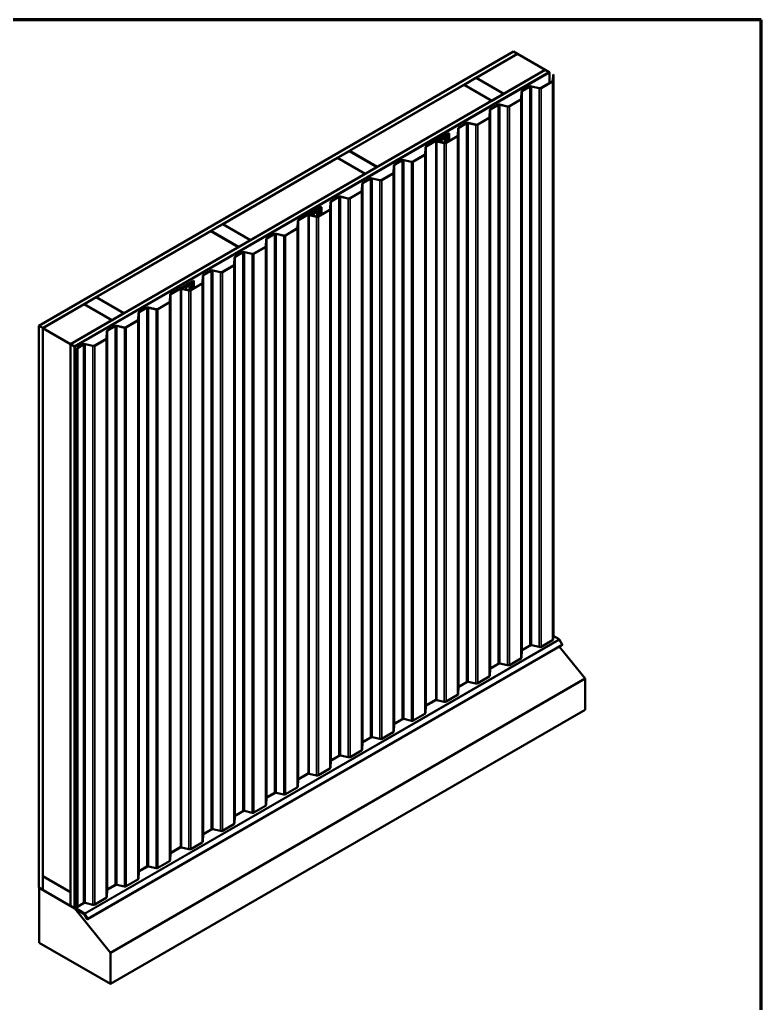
# Model space of a CAD drawing. Header units: inches. Extents: x 0.6 to 46.2, y -1.7 to 21.4.
# Drawn here: x 24.56 to 33.4, y 9.68 to 21.4 of the extents above; entities that cross this region are included whole.
import ezdxf

# ---------------------------------------------------------------- set-up
doc = ezdxf.new("R2010")
doc.units = ezdxf.units.IN
doc.header["$LTSCALE"] = 2
doc.header["$MEASUREMENT"] = 0
for name, color, linetype, lineweight in [('Border (ANSI)', 7, 'Continuous', 70), ('Visible (ANSI)', 7, 'Continuous', 50), ('Visible Narrow (ANSI)', 7, 'Continuous', 35)]:
    doc.layers.add(name, color=color, linetype=linetype, lineweight=lineweight)

# ---------------------------------------------------------------- blocks, each defined once
blk = doc.blocks.new('Borders ATAS A Border')
at = {"layer": 'Border (ANSI)'}
for p, q in [((16.7, 10.7), (0.3, 10.7)), ((16.7, 0.3), (16.7, 10.7))]:
    blk.add_line(p, q, dxfattribs=at)

msp = doc.modelspace()

# ---------------------------------------------------------------- linework, layer by layer
at = {"layer": 'Visible (ANSI)'}
for p, q in [((24.78982, 17.7532), (30.44668, 21.01919)), ((30.49382, 20.99197), (24.83697, 17.72598)), ((30.00073, 20.7062), (30.49476, 20.99143)), ((30.44668, 21.01919), (30.49382, 20.99197)), ((30.49382, 20.99088), (30.49382, 20.99197)), ((30.82475, 20.80091), (30.49476, 20.99143)), ((25.16883, 17.53438), (30.82569, 20.80037)), ((30.87283, 20.77315), (25.21597, 17.50716)), ((30.87377, 20.77261), (25.21692, 17.50662)), ((25.22069, 17.50444), (30.87754, 20.77043)), ((30.82475, 20.80091), (30.33071, 20.51568)), ((30.82475, 20.79982), (30.82475, 20.80091)), ((30.82569, 20.80037), (30.87283, 20.77315)), ((30.87283, 20.77206), (30.87283, 20.77315)), ((30.87754, 20.77043), (30.87377, 20.77261)), ((30.87754, 20.77043), (30.87754, 20.64795)), ((29.85837, 20.624), (29.99979, 20.70565)), ((29.99979, 20.70565), (30.32977, 20.51514)), ((30.00073, 20.70511), (30.00073, 20.7062)), ((30.33071, 20.51568), (30.00073, 20.7062)), ((30.77184, 20.58692), (30.9098, 20.66657)), ((30.91262, 20.66494), (30.77466, 20.58529)), ((30.91467, 20.67304), (30.91911, 20.74643)), ((30.92297, 20.7442), (30.91866, 20.67296)), ((30.91911, 20.74643), (30.92297, 20.7442)), ((30.92297, 14.08635), (30.92297, 20.7442)), ((28.49224, 19.83527), (29.85742, 20.62346)), ((29.85742, 20.62346), (30.18741, 20.43294)), ((30.18835, 20.43349), (29.85837, 20.624)), ((29.85837, 20.62291), (29.85837, 20.624)), ((30.32977, 20.51514), (30.18835, 20.43349)), ((30.32977, 20.51405), (30.32977, 20.51514)), ((30.33071, 20.51459), (30.33071, 20.51568)), ((30.53754, 20.45531), (30.5428, 20.54215)), ((30.54679, 20.54207), (30.54154, 20.45523)), ((30.54884, 20.55017), (30.63955, 20.60254)), ((30.64238, 20.60091), (30.55166, 20.54853)), ((30.75264, 20.58259), (30.66014, 20.60309)), ((30.66157, 20.60524), (30.75408, 20.58474)), ((30.18741, 20.43294), (28.82222, 19.64475)), ((30.18741, 20.43185), (30.18741, 20.43294)), ((30.18835, 20.4324), (30.18835, 20.43349)), ((30.39471, 20.36919), (30.53267, 20.44884)), ((30.5355, 20.44721), (30.39754, 20.36756)), ((30.16042, 20.23758), (30.16567, 20.32441)), ((30.16967, 20.32433), (30.16442, 20.2375)), ((30.17171, 20.33243), (30.26243, 20.38481)), ((30.26526, 20.38318), (30.17454, 20.3308)), ((30.37552, 20.36486), (30.28302, 20.38536)), ((30.28445, 20.38751), (30.37695, 20.36701)), ((29.79459, 20.1147), (29.88531, 20.16708)), ((29.88814, 20.16544), (29.79742, 20.11307)), ((29.9984, 20.14712), (29.90589, 20.16762)), ((29.90733, 20.16978), (29.99983, 20.14928)), ((30.01759, 20.15146), (30.15555, 20.23111)), ((30.15838, 20.22948), (30.02042, 20.14983)), ((29.7833, 20.01985), (29.78855, 20.10668)), ((29.79255, 20.1066), (29.78729, 20.01976)), ((29.40453, 19.8895), (29.67005, 20.0428)), ((29.67288, 20.04117), (29.40736, 19.88787)), ((29.52631, 13.2964), (29.52631, 19.95425)), ((29.52912, 19.95817), (29.60454, 20.00171)), ((29.60737, 20.00008), (29.53195, 19.95653)), ((29.62127, 19.92939), (29.53247, 19.94907)), ((29.5339, 19.95123), (29.62271, 19.93155)), ((29.58341, 19.9513), (29.58341, 19.96484)), ((29.58741, 19.9513), (29.58341, 19.9513)), ((29.58341, 19.9513), (29.58341, 19.94026)), ((29.58575, 19.96811), (29.62245, 19.9893)), ((29.58741, 19.96484), (29.58741, 19.9513)), ((29.58741, 19.9513), (29.58741, 19.93937)), ((29.62528, 19.98767), (29.58858, 19.96648)), ((29.61693, 19.9894), (29.61693, 19.99779)), ((29.62093, 19.9894), (29.61693, 19.9894)), ((29.61693, 19.9894), (29.61693, 19.98611)), ((29.61868, 20.00136), (29.61868, 20.0041)), ((29.62383, 19.99227), (29.61901, 20.00266)), ((29.62093, 19.99779), (29.62093, 19.9894)), ((29.62093, 19.98842), (29.62093, 19.9894)), ((29.62149, 20.00802), (29.64188, 20.01978)), ((29.62287, 20.00326), (29.6277, 19.99287)), ((29.64471, 20.01815), (29.62432, 20.00638)), ((29.62801, 19.99148), (29.62801, 19.93092)), ((29.64046, 19.93373), (29.77842, 20.01338)), ((29.64231, 20.02008), (29.64866, 20.02525)), ((29.78125, 20.01174), (29.64329, 19.93209)), ((29.65192, 20.02392), (29.64558, 20.01875)), ((29.65056, 20.02635), (29.65952, 20.03002)), ((29.66183, 20.02813), (29.65288, 20.02447)), ((29.66004, 20.03027), (29.67589, 20.03942)), ((29.67872, 20.03779), (29.66286, 20.02863)), ((29.68052, 20.04029), (29.68052, 19.95685)), ((28.34987, 19.75307), (28.49129, 19.83472)), ((28.49129, 19.83472), (28.82128, 19.64421)), ((28.82222, 19.64475), (28.49224, 19.83527)), ((28.49224, 19.83418), (28.49224, 19.83527)), ((29.39324, 19.79464), (29.39849, 19.88148)), ((29.40249, 19.8814), (29.39723, 19.79456)), ((26.98374, 18.96434), (28.34893, 19.75253)), ((28.34893, 19.75253), (28.67891, 19.56201)), ((28.67985, 19.56256), (28.34987, 19.75307)), ((28.34987, 19.75198), (28.34987, 19.75307)), ((29.02741, 19.67177), (29.11812, 19.72414)), ((29.12095, 19.72251), (29.03023, 19.67014)), ((29.23121, 19.70419), (29.13871, 19.72469)), ((29.14014, 19.72685), (29.23265, 19.70635)), ((29.25041, 19.70853), (29.38837, 19.78818)), ((29.39119, 19.78654), (29.25323, 19.70689)), ((28.82128, 19.64421), (28.67985, 19.56256)), ((28.82128, 19.64312), (28.82128, 19.64421)), ((28.82222, 19.64366), (28.82222, 19.64475)), ((29.01611, 19.57691), (29.02137, 19.66375)), ((29.02536, 19.66367), (29.02011, 19.57683)), ((28.67891, 19.56201), (27.31372, 18.77382)), ((28.65028, 19.45404), (28.741, 19.50641)), ((28.74383, 19.50478), (28.65311, 19.4524)), ((28.67891, 19.56092), (28.67891, 19.56201)), ((28.67985, 19.56147), (28.67985, 19.56256)), ((28.85409, 19.48646), (28.76159, 19.50696)), ((28.76302, 19.50911), (28.85552, 19.48861)), ((28.87328, 19.49079), (29.01124, 19.57044)), ((29.01407, 19.56881), (28.87611, 19.48916)), ((28.49616, 19.27306), (28.63412, 19.35271)), ((28.63695, 19.35108), (28.49899, 19.27143)), ((28.63899, 19.35918), (28.64424, 19.44602)), ((28.64824, 19.44593), (28.64299, 19.3591)), ((28.26187, 19.14145), (28.26712, 19.22828)), ((28.27112, 19.2282), (28.26586, 19.14137)), ((28.27316, 19.2363), (28.36388, 19.28868)), ((28.36671, 19.28705), (28.27599, 19.23467)), ((28.47697, 19.26873), (28.38446, 19.28923)), ((28.3859, 19.29138), (28.4784, 19.27088)), ((27.8831, 19.0111), (28.14862, 19.1644)), ((28.15145, 19.16277), (27.88593, 19.00947)), ((28.00769, 19.07977), (28.08311, 19.12331)), ((28.08594, 19.12168), (28.01052, 19.07814)), ((28.06432, 19.08971), (28.10102, 19.1109)), ((28.10385, 19.10927), (28.06715, 19.08808)), ((28.0955, 19.111), (28.0955, 19.1194)), ((28.0995, 19.111), (28.0955, 19.111)), ((28.0955, 19.111), (28.0955, 19.10771)), ((28.09725, 19.12296), (28.09725, 19.1257)), ((28.1024, 19.11388), (28.09758, 19.12426)), ((28.0995, 19.1194), (28.0995, 19.111)), ((28.0995, 19.11002), (28.0995, 19.111)), ((28.10007, 19.12962), (28.12045, 19.14139)), ((28.10144, 19.12486), (28.10627, 19.11447)), ((28.12328, 19.13975), (28.10289, 19.12799)), ((28.10658, 19.11308), (28.10658, 19.05252)), ((28.11903, 19.05533), (28.25699, 19.13498)), ((28.12088, 19.14169), (28.12723, 19.14686)), ((28.25982, 19.13335), (28.12186, 19.0537)), ((28.13049, 19.14552), (28.12415, 19.14035)), ((28.12913, 19.14796), (28.13809, 19.15162)), ((28.1404, 19.14973), (28.13145, 19.14607)), ((28.13861, 19.15187), (28.15447, 19.16103)), ((28.15729, 19.15939), (28.14143, 19.15024)), ((28.15909, 19.1619), (28.15909, 19.07845)), ((27.87181, 18.91625), (27.87706, 19.00308)), ((27.88106, 19.003), (27.8758, 18.91617)), ((28.00488, 12.418), (28.00488, 19.07585)), ((28.09984, 19.05099), (28.01104, 19.07067)), ((28.01247, 19.07283), (28.10128, 19.05315)), ((28.06198, 19.0729), (28.06198, 19.08644)), ((28.06598, 19.0729), (28.06198, 19.0729)), ((28.06198, 19.0729), (28.06198, 19.06186)), ((28.06598, 19.08644), (28.06598, 19.0729)), ((28.06598, 19.0729), (28.06598, 19.06097)), ((25.47525, 18.09341), (26.84043, 18.8816)), ((26.84043, 18.8816), (27.17042, 18.69108)), ((26.84138, 18.88214), (26.9828, 18.96379)), ((27.17136, 18.69163), (26.84138, 18.88214)), ((26.84138, 18.88105), (26.84138, 18.88214)), ((26.9828, 18.96379), (27.31278, 18.77328)), ((27.31372, 18.77382), (26.98374, 18.96434)), ((26.98374, 18.96325), (26.98374, 18.96434)), ((27.72898, 18.83013), (27.86694, 18.90978)), ((27.86976, 18.90815), (27.7318, 18.82849)), ((27.31278, 18.77328), (27.17136, 18.69163)), ((27.31278, 18.77219), (27.31278, 18.77328)), ((27.31372, 18.77273), (27.31372, 18.77382)), ((27.49468, 18.69851), (27.49994, 18.78535)), ((27.50393, 18.78527), (27.49868, 18.69843)), ((27.50598, 18.79337), (27.59669, 18.84575)), ((27.59952, 18.84411), (27.5088, 18.79174)), ((27.70978, 18.82579), (27.61728, 18.84629)), ((27.61871, 18.84845), (27.71122, 18.82795)), ((27.17042, 18.69108), (25.80523, 17.90289)), ((27.17042, 18.68999), (27.17042, 18.69108)), ((27.17136, 18.69054), (27.17136, 18.69163)), ((27.35185, 18.6124), (27.48981, 18.69205)), ((27.49264, 18.69041), (27.35468, 18.61076)), ((27.11756, 18.48078), (27.12281, 18.56762)), ((27.12681, 18.56754), (27.12156, 18.4807)), ((27.12885, 18.57564), (27.21957, 18.62801)), ((27.2224, 18.62638), (27.13168, 18.57401)), ((27.33266, 18.60806), (27.24016, 18.62856)), ((27.24159, 18.63072), (27.33409, 18.61022)), ((26.75173, 18.35791), (26.84245, 18.41028)), ((26.84528, 18.40865), (26.75456, 18.35627)), ((26.95554, 18.39033), (26.86303, 18.41083)), ((26.86447, 18.41298), (26.95697, 18.39248)), ((26.97473, 18.39466), (27.11269, 18.47431)), ((27.11552, 18.47268), (26.97756, 18.39303)), ((26.36167, 18.13271), (26.62719, 18.286)), ((26.74044, 18.26305), (26.74569, 18.34989)), ((26.74969, 18.3498), (26.74443, 18.26297)), ((26.63002, 18.28437), (26.3645, 18.13107)), ((26.48345, 11.53961), (26.48345, 18.19745)), ((26.48626, 18.20137), (26.56168, 18.24492)), ((26.56451, 18.24328), (26.48909, 18.19974)), ((26.57841, 18.1726), (26.48961, 18.19228)), ((26.49104, 18.19443), (26.57985, 18.17475)), ((26.54055, 18.1945), (26.54055, 18.20805)), ((26.54455, 18.1945), (26.54055, 18.1945)), ((26.54055, 18.1945), (26.54055, 18.18346)), ((26.54289, 18.21131), (26.57959, 18.2325)), ((26.54455, 18.20805), (26.54455, 18.1945)), ((26.54455, 18.1945), (26.54455, 18.18257)), ((26.58242, 18.23087), (26.54572, 18.20968)), ((26.57407, 18.23261), (26.57407, 18.241)), ((26.57807, 18.23261), (26.57407, 18.23261)), ((26.57407, 18.23261), (26.57407, 18.22932)), ((26.57582, 18.24456), (26.57582, 18.2473)), ((26.58097, 18.23548), (26.57615, 18.24587)), ((26.57807, 18.241), (26.57807, 18.23261)), ((26.57807, 18.23163), (26.57807, 18.23261)), ((26.57864, 18.25122), (26.59902, 18.26299)), ((26.58001, 18.24646), (26.58484, 18.23608)), ((26.60185, 18.26136), (26.58146, 18.24959)), ((26.58515, 18.23468), (26.58515, 18.17412)), ((26.59761, 18.17693), (26.73557, 18.25658)), ((26.59946, 18.26329), (26.6058, 18.26846)), ((26.73839, 18.25495), (26.60043, 18.1753)), ((26.60906, 18.26712), (26.60272, 18.26195)), ((26.6077, 18.26956), (26.61666, 18.27322)), ((26.61897, 18.27134), (26.61002, 18.26767)), ((26.61718, 18.27347), (26.63304, 18.28263)), ((26.63586, 18.281), (26.62001, 18.27184)), ((26.63766, 18.2835), (26.63766, 18.20006)), ((25.33288, 18.01121), (25.4743, 18.09286)), ((25.4743, 18.09286), (25.80429, 17.90235)), ((25.80523, 17.90289), (25.47525, 18.09341)), ((25.47525, 18.09232), (25.47525, 18.09341)), ((26.35038, 18.03785), (26.35563, 18.12468)), ((26.35963, 18.1246), (26.35438, 18.03777)), ((24.83791, 17.72544), (25.33194, 18.01067)), ((25.33194, 18.01067), (25.66192, 17.82015)), ((25.66287, 17.8207), (25.33288, 18.01121)), ((25.33288, 18.01013), (25.33288, 18.01121)), ((25.98455, 17.91497), (26.07527, 17.96735)), ((26.07809, 17.96572), (25.98738, 17.91334)), ((26.18835, 17.94739), (26.09585, 17.9679)), ((26.09729, 17.97005), (26.18979, 17.94955)), ((26.20755, 17.95173), (26.34551, 18.03138)), ((26.34833, 18.02975), (26.21037, 17.9501)), ((25.66192, 17.82015), (25.16789, 17.53492)), ((25.66192, 17.81906), (25.66192, 17.82015)), ((25.80429, 17.90235), (25.66287, 17.8207)), ((25.66287, 17.81961), (25.66287, 17.8207)), ((25.80429, 17.90126), (25.80429, 17.90235)), ((25.80523, 17.9018), (25.80523, 17.90289)), ((25.97325, 17.82012), (25.97851, 17.90695)), ((25.9825, 17.90687), (25.97725, 17.82004)), ((24.83697, 17.72598), (24.78982, 17.7532)), ((24.78982, 11.05793), (24.78982, 17.7532)), ((24.83697, 11.03071), (24.83697, 17.72598)), ((24.83791, 17.72544), (25.16789, 17.53492)), ((24.83791, 11.19347), (24.83791, 17.72544)), ((25.60742, 17.69724), (25.69814, 17.74962)), ((25.70097, 17.74798), (25.61025, 17.69561)), ((25.81123, 17.72966), (25.71873, 17.75016)), ((25.72016, 17.75232), (25.81266, 17.73182)), ((25.83042, 17.734), (25.96838, 17.81365)), ((25.97121, 17.81202), (25.83325, 17.73236)), ((25.4533, 17.51626), (25.59126, 17.59592)), ((25.59409, 17.59428), (25.45613, 17.51463)), ((25.59613, 17.60238), (25.60138, 17.68922)), ((25.60538, 17.68914), (25.60013, 17.6023)), ((25.16789, 17.53492), (25.16789, 11.00295)), ((25.16883, 10.83911), (25.16883, 17.53438)), ((25.21597, 17.50716), (25.16883, 17.53438)), ((25.21597, 10.81189), (25.21597, 17.50716)), ((25.21692, 17.50662), (25.21692, 10.81135)), ((25.22069, 17.50444), (25.21692, 17.50662)), ((25.22069, 10.80917), (25.22069, 17.50444)), ((25.24709, 17.4892), (25.32102, 17.53188)), ((25.24992, 17.48757), (25.24709, 17.4892)), ((25.24709, 10.83135), (25.24709, 17.4892)), ((25.32385, 17.53025), (25.24992, 17.48757)), ((25.24992, 17.48757), (25.24992, 10.82972)), ((25.43411, 17.51193), (25.3416, 17.53243)), ((25.34304, 17.53459), (25.43554, 17.51409)), ((30.92297, 14.08635), (30.91866, 14.01512)), ((25.36957, 10.68301), (31.02643, 13.949)), ((30.91262, 14.0071), (30.77466, 13.92744)), ((30.92131, 14.05885), (30.99037, 14.0162)), ((30.99442, 14.01182), (31.02643, 13.95639)), ((30.54679, 13.88422), (30.54154, 13.79738)), ((30.64238, 13.94306), (30.55166, 13.89069)), ((30.75264, 13.92474), (30.66014, 13.94524)), ((31.29992, 13.54753), (30.99281, 13.92959)), ((30.26526, 13.72533), (30.17454, 13.67296)), ((30.37552, 13.70701), (30.28302, 13.72751)), ((30.5355, 13.78936), (30.39754, 13.70971)), ((30.16967, 13.66649), (30.16442, 13.57965)), ((31.29992, 13.54753), (25.64307, 10.28155)), ((29.88814, 13.5076), (29.79742, 13.45522)), ((29.9984, 13.48928), (29.90589, 13.50978)), ((30.15838, 13.57163), (30.02042, 13.49198)), ((31.29992, 13.17592), (31.29992, 13.54753)), ((29.79255, 13.44875), (29.78729, 13.36192)), ((29.52631, 13.2987), (29.40736, 13.23002)), ((29.62127, 13.27155), (29.53247, 13.29123)), ((29.78125, 13.3539), (29.64329, 13.27425)), ((31.29992, 13.17592), (25.64307, 9.90993)), ((29.39119, 13.1287), (29.25323, 13.04905)), ((29.40249, 13.22355), (29.39723, 13.13672)), ((29.12095, 13.06467), (29.03023, 13.01229)), ((29.23121, 13.04634), (29.13871, 13.06685)), ((29.01407, 12.91097), (28.87611, 12.83131)), ((29.02536, 13.00582), (29.02011, 12.91899)), ((28.64824, 12.78809), (28.64299, 12.70125)), ((28.74383, 12.84693), (28.65311, 12.79456)), ((28.85409, 12.82861), (28.76159, 12.84911)), ((28.63695, 12.69323), (28.49899, 12.61358)), ((28.27112, 12.57036), (28.26586, 12.48352)), ((28.36671, 12.6292), (28.27599, 12.57683)), ((28.47697, 12.61088), (28.38446, 12.63138)), ((28.25982, 12.4755), (28.12186, 12.39585)), ((27.88106, 12.34516), (27.8758, 12.25832)), ((28.00488, 12.4203), (27.88593, 12.35162)), ((28.09984, 12.39315), (28.01104, 12.41283)), ((27.86976, 12.2503), (27.7318, 12.17065)), ((27.50393, 12.12742), (27.49868, 12.04059)), ((27.59952, 12.18627), (27.5088, 12.13389)), ((27.70978, 12.16795), (27.61728, 12.18845)), ((27.2224, 11.96854), (27.13168, 11.91616)), ((27.33266, 11.95021), (27.24016, 11.97072)), ((27.49264, 12.03257), (27.35468, 11.95292)), ((27.12681, 11.90969), (27.12156, 11.82286)), ((25.24709, 11.82927), (25.22163, 11.81458)), ((25.22163, 11.81458), (25.22163, 11.16344)), ((25.2254, 11.8124), (25.22163, 11.81458)), ((25.24709, 11.82492), (25.2254, 11.8124)), ((25.2254, 11.16126), (25.2254, 11.8124)), ((26.84528, 11.7508), (26.75456, 11.69843)), ((26.95554, 11.73248), (26.86303, 11.75298)), ((27.11552, 11.81484), (26.97756, 11.73518)), ((26.74969, 11.69196), (26.74443, 11.60512)), ((26.48345, 11.5419), (26.3645, 11.47323)), ((26.57841, 11.51475), (26.48961, 11.53443)), ((26.73839, 11.5971), (26.60043, 11.51745)), ((26.34833, 11.3719), (26.21037, 11.29225)), ((26.35963, 11.46676), (26.35438, 11.37992)), ((26.07809, 11.30787), (25.98738, 11.25549)), ((26.18835, 11.28955), (26.09585, 11.31005)), ((25.16789, 11.00295), (24.83791, 11.19347)), ((24.83885, 11.19292), (24.83791, 11.19238)), ((24.83791, 11.02908), (24.83791, 11.19238)), ((24.83791, 11.19238), (25.16789, 11.00186)), ((25.223, 11.15766), (25.24169, 11.11603)), ((25.24478, 11.11675), (25.22608, 11.15837)), ((25.23012, 11.1418), (25.22767, 11.14039)), ((25.22767, 11.14039), (25.23068, 11.13864)), ((25.22767, 11.14039), (25.22767, 10.81883)), ((25.23068, 11.13864), (25.23136, 11.13903)), ((25.23068, 10.81709), (25.23068, 11.13864)), ((25.97121, 11.15417), (25.83325, 11.07452)), ((25.9825, 11.24903), (25.97725, 11.16219)), ((24.78982, 11.05793), (24.83697, 11.03071)), ((24.79642, 11.05412), (24.79454, 11.05303)), ((24.79454, 11.05303), (25.22069, 10.80699)), ((24.79454, 10.39983), (24.79454, 11.05303)), ((24.83697, 11.03071), (24.83791, 11.03126)), ((25.16789, 10.83856), (24.83791, 11.02908)), ((25.24237, 11.11314), (25.24237, 10.99272)), ((25.24614, 10.99055), (25.24614, 11.11096)), ((25.60538, 11.03129), (25.60013, 10.94446)), ((25.70097, 11.09014), (25.61025, 11.03776)), ((25.81123, 11.07182), (25.71873, 11.09232)), ((25.16789, 11.00295), (25.16883, 11.0035)), ((25.16883, 11.00241), (25.16789, 11.00186)), ((25.16789, 11.00186), (25.16789, 10.83856)), ((25.24614, 10.99055), (25.24237, 10.99272)), ((25.24709, 10.99109), (25.24614, 10.99055)), ((25.59409, 10.93644), (25.45613, 10.85679)), ((25.16883, 10.83911), (25.16789, 10.83856)), ((25.16883, 10.83911), (25.21597, 10.81189)), ((25.21597, 10.81189), (25.21692, 10.81244)), ((25.22069, 10.80917), (25.21692, 10.81135)), ((25.22295, 10.81048), (25.22069, 10.80917)), ((25.22389, 10.80884), (25.22069, 10.80699)), ((25.22069, 10.80699), (25.64307, 10.28155)), ((25.22767, 10.86846), (25.22163, 10.86498)), ((25.22163, 10.86498), (25.22163, 10.81559)), ((25.22465, 10.86323), (25.22163, 10.86498)), ((25.22767, 10.86498), (25.22465, 10.86323)), ((25.22465, 10.81385), (25.22465, 10.86323)), ((25.22745, 10.80526), (25.33082, 10.74142)), ((25.33092, 10.74484), (25.22756, 10.80868)), ((25.23349, 10.80851), (25.33341, 10.74679)), ((25.33351, 10.75021), (25.23359, 10.81193)), ((25.24992, 10.82972), (25.24709, 10.83135)), ((25.32385, 10.87241), (25.24992, 10.82972)), ((25.43411, 10.85408), (25.3416, 10.87459)), ((25.33285, 10.73923), (25.36317, 10.68671)), ((25.3653, 10.68794), (25.33498, 10.74046)), ((25.33543, 10.7446), (25.36744, 10.68917)), ((25.36957, 10.6904), (25.33757, 10.74583)), ((25.64307, 9.90993), (24.79454, 10.39983)), ((25.64307, 10.28155), (25.64307, 9.90993))]:
    msp.add_line(p, q, dxfattribs=at)
for centre, major_axis, start_param, end_param in [((30.89801, 20.67338), (0.01667, 0), 5.49778714, 6.24827872), ((30.89801, 20.67338), (0.02067, 0), 5.49778714, 6.24827872), ((30.56345, 20.54173), (-0.02067, 0), 5.49778714, 6.24827872), ((30.56345, 20.54173), (-0.01667, 0), 5.49778714, 6.24827872), ((30.65417, 20.59411), (0.02067, 0), 1.20427718, 2.35619449), ((30.65417, 20.59411), (-0.01667, 0), 4.34586984, 5.49778714), ((30.76005, 20.59373), (-0.02067, 0), 1.20427718, 2.35619449), ((30.76005, 20.59373), (0.01667, 0), 4.34586984, 5.49778714), ((30.52089, 20.45565), (0.01667, 0), 5.49778714, 6.24827872), ((30.52089, 20.45565), (0.02067, 0), 5.49778714, 6.24827872), ((30.18633, 20.324), (-0.02067, 0), 5.49778714, 6.24827872), ((30.18633, 20.324), (-0.01667, 0), 5.49778714, 6.24827872), ((30.27704, 20.37637), (0.02067, 0), 1.20427718, 2.35619449), ((30.27704, 20.37637), (-0.01667, 0), 4.34586984, 5.49778714), ((30.38293, 20.37599), (-0.02067, 0), 1.20427718, 2.35619449), ((30.38293, 20.37599), (0.01667, 0), 4.34586984, 5.49778714), ((29.89992, 20.15864), (0.02067, 0), 1.20427718, 2.35619449), ((29.89992, 20.15864), (-0.01667, 0), 4.34586984, 5.49778714), ((30.14376, 20.23791), (0.01667, 0), 5.49778714, 6.24827872), ((30.14376, 20.23791), (0.02067, 0), 5.49778714, 6.24827872), ((29.67439, 20.04029), (0.00613, 0), 5.49778714, 8.6393798), ((29.8092, 20.10626), (-0.02067, 0), 5.49778714, 6.24827872), ((29.8092, 20.10626), (-0.01667, 0), 5.49778714, 6.24827872), ((30.0058, 20.15826), (-0.02067, 0), 1.20427718, 2.35619449), ((30.0058, 20.15826), (0.01667, 0), 4.34586984, 5.49778714), ((29.53591, 19.95425), (-0.0096, 0), 5.49778714, 7.48746249), ((29.53591, 19.95425), (-0.0056, 0), 5.49778714, 7.48746249), ((29.59141, 19.96484), (-0.008, 0), 5.49778714, 6.28318531), ((29.59141, 19.96484), (-0.004, 0), 5.49778714, 6.28318531), ((29.61133, 19.99779), (0.0096, 0), 0, 2.35619449), ((29.61133, 19.99779), (0.0056, 0), 0, 2.35619449), ((29.62828, 20.0041), (-0.0096, 0), 5.49778714, 6.54498469), ((29.62868, 19.94053), (-0.02067, 0), 1.20427718, 2.35619449), ((29.62828, 20.0041), (-0.0056, 0), 5.49778714, 6.54498469), ((29.61868, 19.99148), (0.00533, 0), 5.49778714, 6.54498469), ((29.62868, 19.94053), (0.01667, 0), 4.34586984, 5.49778714), ((29.61868, 19.99148), (0.00933, 0), 5.49778714, 6.54498469), ((29.63905, 20.02142), (0.004, 0), 5.49778714, 5.66682517), ((29.63905, 20.02142), (-0.008, 0), 2.35619449, 2.52523252), ((29.65519, 20.02258), (0.008, 0), 2.18715646, 2.52523252), ((29.65519, 20.02258), (-0.004, 0), 5.32874912, 5.66682517), ((29.65721, 20.0319), (0.004, 0), 5.32874912, 5.49778714), ((29.65721, 20.0319), (-0.008, 0), 2.18715646, 2.35619449), ((29.67439, 20.04029), (0.00213, 0), 5.49778714, 8.6393798), ((29.76664, 20.02018), (0.01667, 0), 5.49778714, 6.24827872), ((29.76664, 20.02018), (0.02067, 0), 5.49778714, 6.24827872), ((29.41914, 19.88106), (-0.02067, 0), 5.49778714, 6.24827872), ((29.41914, 19.88106), (-0.01667, 0), 5.49778714, 6.24827872), ((29.13274, 19.71571), (0.02067, 0), 1.20427718, 2.35619449), ((29.13274, 19.71571), (-0.01667, 0), 4.34586984, 5.49778714), ((29.23862, 19.71533), (-0.02067, 0), 1.20427718, 2.35619449), ((29.23862, 19.71533), (0.01667, 0), 4.34586984, 5.49778714), ((29.37658, 19.79498), (0.01667, 0), 5.49778714, 6.24827872), ((29.37658, 19.79498), (0.02067, 0), 5.49778714, 6.24827872), ((28.99946, 19.57725), (0.01667, 0), 5.49778714, 6.24827872), ((28.99946, 19.57725), (0.02067, 0), 5.49778714, 6.24827872), ((29.04202, 19.66333), (-0.02067, 0), 5.49778714, 6.24827872), ((29.04202, 19.66333), (-0.01667, 0), 5.49778714, 6.24827872), ((28.75561, 19.49798), (0.02067, 0), 1.20427718, 2.35619449), ((28.75561, 19.49798), (-0.01667, 0), 4.34586984, 5.49778714), ((28.8615, 19.4976), (-0.02067, 0), 1.20427718, 2.35619449), ((28.8615, 19.4976), (0.01667, 0), 4.34586984, 5.49778714), ((28.62233, 19.35952), (0.01667, 0), 5.49778714, 6.24827872), ((28.62233, 19.35952), (0.02067, 0), 5.49778714, 6.24827872), ((28.6649, 19.4456), (-0.02067, 0), 5.49778714, 6.24827872), ((28.6649, 19.4456), (-0.01667, 0), 5.49778714, 6.24827872), ((28.28777, 19.22787), (-0.02067, 0), 5.49778714, 6.24827872), ((28.28777, 19.22787), (-0.01667, 0), 5.49778714, 6.24827872), ((28.37849, 19.28024), (0.02067, 0), 1.20427718, 2.35619449), ((28.37849, 19.28024), (-0.01667, 0), 4.34586984, 5.49778714), ((28.48437, 19.27986), (-0.02067, 0), 1.20427718, 2.35619449), ((28.48437, 19.27986), (0.01667, 0), 4.34586984, 5.49778714), ((28.0899, 19.1194), (0.0096, 0), 0, 2.35619449), ((28.0899, 19.1194), (0.0056, 0), 0, 2.35619449), ((28.10685, 19.1257), (-0.0096, 0), 5.49778714, 6.54498469), ((28.10685, 19.1257), (-0.0056, 0), 5.49778714, 6.54498469), ((28.09725, 19.11308), (0.00533, 0), 5.49778714, 6.54498469), ((28.09725, 19.11308), (0.00933, 0), 5.49778714, 6.54498469), ((28.11762, 19.14302), (0.004, 0), 5.49778714, 5.66682517), ((28.11762, 19.14302), (-0.008, 0), 2.35619449, 2.52523252), ((28.13376, 19.14419), (0.008, 0), 2.18715646, 2.52523252), ((28.13376, 19.14419), (-0.004, 0), 5.32874912, 5.66682517), ((28.13578, 19.1535), (0.004, 0), 5.32874912, 5.49778714), ((28.13578, 19.1535), (-0.008, 0), 2.18715646, 2.35619449), ((28.15296, 19.1619), (0.00613, 0), 5.49778714, 8.6393798), ((28.15296, 19.1619), (0.00213, 0), 5.49778714, 8.6393798), ((28.24521, 19.14178), (0.01667, 0), 5.49778714, 6.24827872), ((28.24521, 19.14178), (0.02067, 0), 5.49778714, 6.24827872), ((27.89771, 19.00267), (-0.02067, 0), 5.49778714, 6.24827872), ((27.89771, 19.00267), (-0.01667, 0), 5.49778714, 6.24827872), ((28.01448, 19.07585), (-0.0096, 0), 5.49778714, 7.48746249), ((28.01448, 19.07585), (-0.0056, 0), 5.49778714, 7.48746249), ((28.06998, 19.08644), (-0.008, 0), 5.49778714, 6.28318531), ((28.06998, 19.08644), (-0.004, 0), 5.49778714, 6.28318531), ((28.10725, 19.06213), (-0.02067, 0), 1.20427718, 2.35619449), ((28.10725, 19.06213), (0.01667, 0), 4.34586984, 5.49778714), ((27.85515, 18.91658), (0.01667, 0), 5.49778714, 6.24827872), ((27.85515, 18.91658), (0.02067, 0), 5.49778714, 6.24827872), ((27.52059, 18.78493), (-0.02067, 0), 5.49778714, 6.24827872), ((27.52059, 18.78493), (-0.01667, 0), 5.49778714, 6.24827872), ((27.61131, 18.83731), (0.02067, 0), 1.20427718, 2.35619449), ((27.61131, 18.83731), (-0.01667, 0), 4.34586984, 5.49778714), ((27.71719, 18.83693), (-0.02067, 0), 1.20427718, 2.35619449), ((27.71719, 18.83693), (0.01667, 0), 4.34586984, 5.49778714), ((27.47803, 18.69885), (0.01667, 0), 5.49778714, 6.24827872), ((27.47803, 18.69885), (0.02067, 0), 5.49778714, 6.24827872), ((27.14347, 18.5672), (-0.02067, 0), 5.49778714, 6.24827872), ((27.14347, 18.5672), (-0.01667, 0), 5.49778714, 6.24827872), ((27.23418, 18.61958), (0.02067, 0), 1.20427718, 2.35619449), ((27.23418, 18.61958), (-0.01667, 0), 4.34586984, 5.49778714), ((27.34007, 18.6192), (-0.02067, 0), 1.20427718, 2.35619449), ((27.34007, 18.6192), (0.01667, 0), 4.34586984, 5.49778714), ((26.85706, 18.40185), (0.02067, 0), 1.20427718, 2.35619449), ((26.85706, 18.40185), (-0.01667, 0), 4.34586984, 5.49778714), ((27.1009, 18.48112), (0.01667, 0), 5.49778714, 6.24827872), ((27.1009, 18.48112), (0.02067, 0), 5.49778714, 6.24827872), ((26.63153, 18.2835), (0.00613, 0), 5.49778714, 8.6393798), ((26.76634, 18.34947), (-0.02067, 0), 5.49778714, 6.24827872), ((26.76634, 18.34947), (-0.01667, 0), 5.49778714, 6.24827872), ((26.96294, 18.40147), (-0.02067, 0), 1.20427718, 2.35619449), ((26.96294, 18.40147), (0.01667, 0), 4.34586984, 5.49778714), ((26.49305, 18.19745), (-0.0096, 0), 5.49778714, 7.48746249), ((26.49305, 18.19745), (-0.0056, 0), 5.49778714, 7.48746249), ((26.54855, 18.20805), (-0.008, 0), 5.49778714, 6.28318531), ((26.54855, 18.20805), (-0.004, 0), 5.49778714, 6.28318531), ((26.56847, 18.241), (0.0096, 0), 0, 2.35619449), ((26.56847, 18.241), (0.0056, 0), 0, 2.35619449), ((26.58542, 18.2473), (-0.0096, 0), 5.49778714, 6.54498469), ((26.58582, 18.18373), (-0.02067, 0), 1.20427718, 2.35619449), ((26.58542, 18.2473), (-0.0056, 0), 5.49778714, 6.54498469), ((26.57582, 18.23468), (0.00533, 0), 5.49778714, 6.54498469), ((26.58582, 18.18373), (0.01667, 0), 4.34586984, 5.49778714), ((26.57582, 18.23468), (0.00933, 0), 5.49778714, 6.54498469), ((26.59619, 18.26462), (0.004, 0), 5.49778714, 5.66682517), ((26.59619, 18.26462), (-0.008, 0), 2.35619449, 2.52523252), ((26.61233, 18.26579), (0.008, 0), 2.18715646, 2.52523252), ((26.61233, 18.26579), (-0.004, 0), 5.32874912, 5.66682517), ((26.61435, 18.27511), (0.004, 0), 5.32874912, 5.49778714), ((26.61435, 18.27511), (-0.008, 0), 2.18715646, 2.35619449), ((26.63153, 18.2835), (0.00213, 0), 5.49778714, 8.6393798), ((26.72378, 18.26339), (0.01667, 0), 5.49778714, 6.24827872), ((26.72378, 18.26339), (0.02067, 0), 5.49778714, 6.24827872), ((26.37628, 18.12427), (-0.02067, 0), 5.49778714, 6.24827872), ((26.37628, 18.12427), (-0.01667, 0), 5.49778714, 6.24827872), ((26.08988, 17.95891), (0.02067, 0), 1.20427718, 2.35619449), ((26.08988, 17.95891), (-0.01667, 0), 4.34586984, 5.49778714), ((26.19576, 17.95853), (-0.02067, 0), 1.20427718, 2.35619449), ((26.19576, 17.95853), (0.01667, 0), 4.34586984, 5.49778714), ((26.33372, 18.03819), (0.01667, 0), 5.49778714, 6.24827872), ((26.33372, 18.03819), (0.02067, 0), 5.49778714, 6.24827872), ((25.9566, 17.82045), (0.01667, 0), 5.49778714, 6.24827872), ((25.9566, 17.82045), (0.02067, 0), 5.49778714, 6.24827872), ((25.99916, 17.90654), (-0.02067, 0), 5.49778714, 6.24827872), ((25.99916, 17.90654), (-0.01667, 0), 5.49778714, 6.24827872), ((25.71276, 17.74118), (0.02067, 0), 1.20427718, 2.35619449), ((25.71276, 17.74118), (-0.01667, 0), 4.34586984, 5.49778714), ((25.81864, 17.7408), (-0.02067, 0), 1.20427718, 2.35619449), ((25.81864, 17.7408), (0.01667, 0), 4.34586984, 5.49778714), ((25.57947, 17.60272), (0.01667, 0), 5.49778714, 6.24827872), ((25.57947, 17.60272), (0.02067, 0), 5.49778714, 6.24827872), ((25.62204, 17.6888), (-0.02067, 0), 5.49778714, 6.24827872), ((25.62204, 17.6888), (-0.01667, 0), 5.49778714, 6.24827872), ((25.33563, 17.52345), (0.02067, 0), 1.20427718, 2.35619449), ((25.33563, 17.52345), (-0.01667, 0), 4.34586984, 5.49778714), ((25.44151, 17.52307), (-0.02067, 0), 1.20427718, 2.35619449), ((25.44151, 17.52307), (0.01667, 0), 4.34586984, 5.49778714), ((30.89801, 14.01553), (0.02067, 0), 5.49778714, 6.24827872), ((30.99015, 14.00936), (0.00427, -0.00739), 1.57079633, 2.32128791), ((31.02323, 13.95454), (0.0032, -0.00554), 0, 1.57079633), ((30.56345, 13.88388), (-0.01667, 0), 5.49778714, 6.24827872), ((30.65417, 13.93626), (-0.01667, 0), 4.34586984, 5.49778714), ((30.76005, 13.93588), (-0.02067, 0), 1.20427718, 2.35619449), ((30.27704, 13.71853), (-0.01667, 0), 4.34586984, 5.49778714), ((30.52089, 13.7978), (0.02067, 0), 5.49778714, 6.24827872), ((30.18633, 13.66615), (-0.01667, 0), 5.49778714, 6.24827872), ((30.38293, 13.71815), (-0.02067, 0), 1.20427718, 2.35619449), ((29.89992, 13.5008), (-0.01667, 0), 4.34586984, 5.49778714), ((30.0058, 13.50042), (-0.02067, 0), 1.20427718, 2.35619449), ((30.14376, 13.58007), (0.02067, 0), 5.49778714, 6.24827872), ((29.8092, 13.44842), (-0.01667, 0), 5.49778714, 6.24827872), ((29.53591, 13.2964), (-0.0096, 0), 0, 1.20427718), ((29.62868, 13.28268), (-0.02067, 0), 1.20427718, 2.35619449), ((29.76664, 13.36234), (0.02067, 0), 5.49778714, 6.24827872), ((29.37658, 13.13714), (0.02067, 0), 5.49778714, 6.24827872), ((29.41914, 13.22322), (-0.01667, 0), 5.49778714, 6.24827872), ((29.04202, 13.00549), (-0.01667, 0), 5.49778714, 6.24827872), ((29.13274, 13.05786), (-0.01667, 0), 4.34586984, 5.49778714), ((29.23862, 13.05748), (-0.02067, 0), 1.20427718, 2.35619449), ((28.99946, 12.9194), (0.02067, 0), 5.49778714, 6.24827872), ((28.6649, 12.78775), (-0.01667, 0), 5.49778714, 6.24827872), ((28.75561, 12.84013), (-0.01667, 0), 4.34586984, 5.49778714), ((28.8615, 12.83975), (-0.02067, 0), 1.20427718, 2.35619449), ((28.62233, 12.70167), (0.02067, 0), 5.49778714, 6.24827872), ((28.28777, 12.57002), (-0.01667, 0), 5.49778714, 6.24827872), ((28.37849, 12.6224), (-0.01667, 0), 4.34586984, 5.49778714), ((28.48437, 12.62202), (-0.02067, 0), 1.20427718, 2.35619449), ((28.24521, 12.48394), (0.02067, 0), 5.49778714, 6.24827872), ((27.89771, 12.34482), (-0.01667, 0), 5.49778714, 6.24827872), ((28.01448, 12.418), (-0.0096, 0), 0, 1.20427718), ((28.10725, 12.40429), (-0.02067, 0), 1.20427718, 2.35619449), ((27.85515, 12.25874), (0.02067, 0), 5.49778714, 6.24827872), ((27.52059, 12.12709), (-0.01667, 0), 5.49778714, 6.24827872), ((27.61131, 12.17946), (-0.01667, 0), 4.34586984, 5.49778714), ((27.71719, 12.17909), (-0.02067, 0), 1.20427718, 2.35619449), ((27.23418, 11.96173), (-0.01667, 0), 4.34586984, 5.49778714), ((27.47803, 12.04101), (0.02067, 0), 5.49778714, 6.24827872), ((27.14347, 11.90936), (-0.01667, 0), 5.49778714, 6.24827872), ((27.34007, 11.96135), (-0.02067, 0), 1.20427718, 2.35619449), ((26.85706, 11.744), (-0.01667, 0), 4.34586984, 5.49778714), ((26.96294, 11.74362), (-0.02067, 0), 1.20427718, 2.35619449), ((27.1009, 11.82327), (0.02067, 0), 5.49778714, 6.24827872), ((26.72378, 11.60554), (0.02067, 0), 5.49778714, 6.24827872), ((26.76634, 11.69162), (-0.01667, 0), 5.49778714, 6.24827872), ((26.49305, 11.53961), (-0.0096, 0), 0, 1.20427718), ((26.58582, 11.52589), (-0.02067, 0), 1.20427718, 2.35619449), ((26.33372, 11.38034), (0.02067, 0), 5.49778714, 6.24827872), ((26.37628, 11.46642), (-0.01667, 0), 5.49778714, 6.24827872), ((25.99916, 11.24869), (-0.01667, 0), 5.49778714, 6.24827872), ((26.08988, 11.30107), (-0.01667, 0), 4.34586984, 5.49778714), ((26.19576, 11.30069), (-0.02067, 0), 1.20427718, 2.35619449), ((25.22917, 11.15908), (0.00533, -0.00924), 3.92699082, 4.53785606), ((25.22917, 11.15908), (-0.00267, 0.00462), 0.78539816, 1.3962634), ((25.9566, 11.16261), (0.02067, 0), 5.49778714, 6.24827872), ((25.2386, 11.11532), (0.00267, -0.00462), 0.78539816, 1.3962634), ((25.2386, 11.11532), (-0.00533, 0.00924), 3.92699082, 4.53785606), ((25.62204, 11.03096), (-0.01667, 0), 5.49778714, 6.24827872), ((25.71276, 11.08333), (-0.01667, 0), 4.34586984, 5.49778714), ((25.81864, 11.08296), (-0.02067, 0), 1.20427718, 2.35619449), ((25.57947, 10.94487), (0.02067, 0), 5.49778714, 6.24827872), ((25.22767, 10.8121), (0.00427, -0.00739), 3.92699082, 5.46288056), ((25.22767, 10.8121), (-0.00213, 0.0037), 0.78539816, 2.32128791), ((25.2337, 10.81535), (0.00427, -0.00739), 3.92699082, 5.46288056), ((25.2337, 10.81535), (-0.00213, 0.0037), 0.78539816, 2.32128791), ((25.33563, 10.8656), (-0.01667, 0), 4.34586984, 5.49778714), ((25.44151, 10.86522), (-0.02067, 0), 1.20427718, 2.35619449), ((25.33071, 10.738), (0.00213, -0.0037), 1.57079633, 2.32128791), ((25.33071, 10.738), (-0.00427, 0.00739), 4.71238898, 5.46288056), ((25.3333, 10.74337), (0.00213, -0.0037), 1.57079633, 2.32128791), ((25.3333, 10.74337), (-0.00427, 0.00739), 4.71238898, 5.46288056), ((25.36637, 10.68855), (0.0032, -0.00554), 4.71238898, 7.85398163), ((25.36637, 10.68855), (0.00107, -0.00185), 4.71238898, 7.85398163)]:
    msp.add_ellipse(centre, major_axis=major_axis, ratio=0.57735027, start_param=start_param, end_param=end_param, dxfattribs=at)
at = {"layer": 'Visible Narrow (ANSI)'}
for p, q in [((30.91262, 20.66494), (30.91262, 14.0071)), ((30.91866, 20.67296), (30.91866, 14.01512)), ((30.54679, 20.54207), (30.54679, 13.88422)), ((30.55166, 20.54853), (30.55166, 13.89069)), ((30.64238, 20.60091), (30.64238, 13.94306)), ((30.66014, 20.60309), (30.66014, 13.94524)), ((30.75264, 20.58259), (30.75264, 13.92474)), ((30.77466, 20.58529), (30.77466, 13.92744)), ((30.5355, 20.44721), (30.5355, 13.78936)), ((30.54154, 20.45523), (30.54154, 13.79738)), ((30.16967, 20.32433), (30.16967, 13.66649)), ((30.17454, 20.3308), (30.17454, 13.67296)), ((30.26526, 20.38318), (30.26526, 13.72533)), ((30.28302, 20.38536), (30.28302, 13.72751)), ((30.37552, 20.36486), (30.37552, 13.70701)), ((30.39754, 20.36756), (30.39754, 13.70971)), ((29.88814, 20.16544), (29.88814, 13.5076)), ((29.90589, 20.16762), (29.90589, 13.50978)), ((30.15838, 20.22948), (30.15838, 13.57163)), ((30.16442, 20.2375), (30.16442, 13.57965)), ((29.79255, 20.1066), (29.79255, 13.44875)), ((29.79742, 20.11307), (29.79742, 13.45522)), ((29.9984, 20.14712), (29.9984, 13.48928)), ((30.02042, 20.14983), (30.02042, 13.49198)), ((29.53195, 19.95196), (29.53195, 19.95653)), ((29.53247, 19.94907), (29.53247, 13.29123)), ((29.58858, 19.93911), (29.58858, 19.96648)), ((29.60737, 19.98059), (29.60737, 20.00008)), ((29.61901, 20.00266), (29.61901, 20.00112)), ((29.62127, 19.92939), (29.62127, 13.27155)), ((29.62383, 19.99227), (29.62383, 19.99068)), ((29.62432, 20.00014), (29.62432, 20.00638)), ((29.62528, 19.93111), (29.62528, 19.98767)), ((29.64329, 19.93209), (29.64329, 13.27425)), ((29.64471, 19.93618), (29.64471, 20.01815)), ((29.64558, 19.93668), (29.64558, 20.01875)), ((29.65192, 19.94034), (29.65192, 20.02392)), ((29.65288, 19.94089), (29.65288, 20.02447)), ((29.66183, 19.94606), (29.66183, 20.02813)), ((29.66286, 19.94666), (29.66286, 20.02863)), ((29.67288, 20.04117), (29.67288, 20.03768)), ((29.67872, 19.95581), (29.67872, 20.03779)), ((29.78125, 20.01174), (29.78125, 13.3539)), ((29.78729, 20.01976), (29.78729, 13.36192)), ((29.40249, 19.8814), (29.40249, 13.22355)), ((29.40736, 19.88787), (29.40736, 13.23002)), ((29.12095, 19.72251), (29.12095, 13.06467)), ((29.13871, 19.72469), (29.13871, 13.06685)), ((29.23121, 19.70419), (29.23121, 13.04634)), ((29.25323, 19.70689), (29.25323, 13.04905)), ((29.39119, 19.78654), (29.39119, 13.1287)), ((29.39723, 19.79456), (29.39723, 13.13672)), ((29.02011, 19.57683), (29.02011, 12.91899)), ((29.02536, 19.66367), (29.02536, 13.00582)), ((29.03023, 19.67014), (29.03023, 13.01229)), ((28.74383, 19.50478), (28.74383, 12.84693)), ((28.76159, 19.50696), (28.76159, 12.84911)), ((28.85409, 19.48646), (28.85409, 12.82861)), ((28.87611, 19.48916), (28.87611, 12.83131)), ((29.01407, 19.56881), (29.01407, 12.91097)), ((28.63695, 19.35108), (28.63695, 12.69323)), ((28.64299, 19.3591), (28.64299, 12.70125)), ((28.64824, 19.44593), (28.64824, 12.78809)), ((28.65311, 19.4524), (28.65311, 12.79456)), ((28.27112, 19.2282), (28.27112, 12.57036)), ((28.27599, 19.23467), (28.27599, 12.57683)), ((28.36671, 19.28705), (28.36671, 12.6292)), ((28.38446, 19.28923), (28.38446, 12.63138)), ((28.47697, 19.26873), (28.47697, 12.61088)), ((28.49899, 19.27143), (28.49899, 12.61358)), ((28.08594, 19.10219), (28.08594, 19.12168)), ((28.09758, 19.12426), (28.09758, 19.12272)), ((28.1024, 19.11388), (28.1024, 19.11228)), ((28.10289, 19.12174), (28.10289, 19.12799)), ((28.10385, 19.05271), (28.10385, 19.10927)), ((28.12328, 19.05778), (28.12328, 19.13975)), ((28.12415, 19.05828), (28.12415, 19.14035)), ((28.13049, 19.06194), (28.13049, 19.14552)), ((28.13145, 19.06249), (28.13145, 19.14607)), ((28.1404, 19.06766), (28.1404, 19.14973)), ((28.14143, 19.06826), (28.14143, 19.15024)), ((28.15145, 19.16277), (28.15145, 19.15928)), ((28.15729, 19.07742), (28.15729, 19.15939)), ((28.25982, 19.13335), (28.25982, 12.4755)), ((28.26586, 19.14137), (28.26586, 12.48352)), ((27.88106, 19.003), (27.88106, 12.34516)), ((27.88593, 19.00947), (27.88593, 12.35162)), ((28.01052, 19.07356), (28.01052, 19.07814)), ((28.01104, 19.07067), (28.01104, 12.41283)), ((28.06715, 19.06071), (28.06715, 19.08808)), ((28.09984, 19.05099), (28.09984, 12.39315)), ((28.12186, 19.0537), (28.12186, 12.39585)), ((27.86976, 18.90815), (27.86976, 12.2503)), ((27.8758, 18.91617), (27.8758, 12.25832)), ((27.50393, 18.78527), (27.50393, 12.12742)), ((27.5088, 18.79174), (27.5088, 12.13389)), ((27.59952, 18.84411), (27.59952, 12.18627)), ((27.61728, 18.84629), (27.61728, 12.18845)), ((27.70978, 18.82579), (27.70978, 12.16795)), ((27.7318, 18.82849), (27.7318, 12.17065)), ((27.49264, 18.69041), (27.49264, 12.03257)), ((27.49868, 18.69843), (27.49868, 12.04059)), ((27.12681, 18.56754), (27.12681, 11.90969)), ((27.13168, 18.57401), (27.13168, 11.91616)), ((27.2224, 18.62638), (27.2224, 11.96854)), ((27.24016, 18.62856), (27.24016, 11.97072)), ((27.33266, 18.60806), (27.33266, 11.95021)), ((27.35468, 18.61076), (27.35468, 11.95292)), ((26.84528, 18.40865), (26.84528, 11.7508)), ((26.86303, 18.41083), (26.86303, 11.75298)), ((27.11552, 18.47268), (27.11552, 11.81484)), ((27.12156, 18.4807), (27.12156, 11.82286)), ((26.74969, 18.3498), (26.74969, 11.69196)), ((26.75456, 18.35627), (26.75456, 11.69843)), ((26.95554, 18.39033), (26.95554, 11.73248)), ((26.97756, 18.39303), (26.97756, 11.73518)), ((26.48909, 18.19517), (26.48909, 18.19974)), ((26.48961, 18.19228), (26.48961, 11.53443)), ((26.54572, 18.18232), (26.54572, 18.20968)), ((26.56451, 18.2238), (26.56451, 18.24328)), ((26.57615, 18.24587), (26.57615, 18.24432)), ((26.57841, 18.1726), (26.57841, 11.51475)), ((26.58097, 18.23548), (26.58097, 18.23388)), ((26.58146, 18.24334), (26.58146, 18.24959)), ((26.58242, 18.17431), (26.58242, 18.23087)), ((26.60043, 18.1753), (26.60043, 11.51745)), ((26.60185, 18.17938), (26.60185, 18.26136)), ((26.60272, 18.17988), (26.60272, 18.26195)), ((26.60906, 18.18355), (26.60906, 18.26712)), ((26.61002, 18.1841), (26.61002, 18.26767)), ((26.61897, 18.18927), (26.61897, 18.27134)), ((26.62001, 18.18986), (26.62001, 18.27184)), ((26.63002, 18.28437), (26.63002, 18.28089)), ((26.63586, 18.19902), (26.63586, 18.281)), ((26.73839, 18.25495), (26.73839, 11.5971)), ((26.74443, 18.26297), (26.74443, 11.60512)), ((26.35963, 18.1246), (26.35963, 11.46676)), ((26.3645, 18.13107), (26.3645, 11.47323)), ((26.07809, 17.96572), (26.07809, 11.30787)), ((26.09585, 17.9679), (26.09585, 11.31005)), ((26.18835, 17.94739), (26.18835, 11.28955)), ((26.21037, 17.9501), (26.21037, 11.29225)), ((26.34833, 18.02975), (26.34833, 11.3719)), ((26.35438, 18.03777), (26.35438, 11.37992)), ((25.97725, 17.82004), (25.97725, 11.16219)), ((25.9825, 17.90687), (25.9825, 11.24903)), ((25.98738, 17.91334), (25.98738, 11.25549)), ((25.70097, 17.74798), (25.70097, 11.09014)), ((25.71873, 17.75016), (25.71873, 11.09232)), ((25.81123, 17.72966), (25.81123, 11.07182)), ((25.83325, 17.73236), (25.83325, 11.07452)), ((25.97121, 17.81202), (25.97121, 11.15417)), ((25.59409, 17.59428), (25.59409, 10.93644)), ((25.60013, 17.6023), (25.60013, 10.94446)), ((25.60538, 17.68914), (25.60538, 11.03129)), ((25.61025, 17.69561), (25.61025, 11.03776)), ((25.32385, 17.53025), (25.32385, 10.87241)), ((25.3416, 17.53243), (25.3416, 10.87459)), ((25.43411, 17.51193), (25.43411, 10.85408)), ((25.45613, 17.51463), (25.45613, 10.85679)), ((30.99037, 14.0162), (25.33351, 10.75021)), ((30.99442, 14.01182), (25.33757, 10.74583)), ((31.02643, 13.95639), (25.36957, 10.6904)), ((30.66051, 13.94516), (30.5465, 13.87933)), ((30.64913, 13.94543), (30.54756, 13.88679)), ((30.28339, 13.72743), (30.16937, 13.6616)), ((30.272, 13.7277), (30.17044, 13.66906)), ((29.90626, 13.5097), (29.79225, 13.44387)), ((29.89488, 13.50997), (29.79332, 13.45133)), ((29.52959, 13.29223), (29.40219, 13.21867)), ((29.52631, 13.29717), (29.40326, 13.22613)), ((29.13908, 13.06676), (29.02507, 13.00094)), ((29.1277, 13.06703), (29.02613, 13.0084)), ((28.76196, 12.84903), (28.64794, 12.7832)), ((28.75057, 12.8493), (28.64901, 12.79066)), ((28.38484, 12.6313), (28.27082, 12.56547)), ((28.37345, 12.63157), (28.27189, 12.57293)), ((28.00816, 12.41383), (27.88076, 12.34027)), ((28.00488, 12.41877), (27.88183, 12.34773)), ((27.61765, 12.18837), (27.50364, 12.12254)), ((27.60627, 12.18864), (27.5047, 12.13)), ((27.24053, 11.97063), (27.12651, 11.90481)), ((27.22914, 11.9709), (27.12758, 11.91227)), ((26.86341, 11.7529), (26.74939, 11.68707)), ((26.85202, 11.75317), (26.75046, 11.69453)), ((26.48673, 11.53543), (26.35933, 11.46187)), ((26.48345, 11.54038), (26.3604, 11.46933)), ((26.09622, 11.30997), (25.98221, 11.24414)), ((26.08484, 11.31024), (25.98327, 11.2516)), ((25.22163, 11.16344), (25.2254, 11.16126)), ((25.223, 11.15766), (25.22608, 11.15837)), ((25.2254, 11.16126), (25.24709, 11.17378)), ((25.22608, 11.15837), (25.24709, 11.1705)), ((25.24169, 11.11603), (25.24478, 11.11675)), ((25.24237, 11.11314), (25.24614, 11.11096)), ((25.24478, 11.11675), (25.24709, 11.11808)), ((25.24614, 11.11096), (25.24709, 11.11151)), ((25.7191, 11.09224), (25.60508, 11.02641)), ((25.70771, 11.09251), (25.60615, 11.03387)), ((25.22163, 10.81559), (25.22465, 10.81385)), ((25.22465, 10.81385), (25.22814, 10.81586)), ((25.22745, 10.80526), (25.22756, 10.80868)), ((25.22756, 10.80868), (25.231, 10.81067)), ((25.23068, 10.81709), (25.22767, 10.81883)), ((25.33059, 10.87477), (25.23068, 10.81709)), ((25.23359, 10.81193), (25.23349, 10.80851)), ((25.34198, 10.8745), (25.23359, 10.81193)), ((25.33082, 10.74142), (25.33092, 10.74484)), ((25.33092, 10.74484), (25.33381, 10.74651)), ((25.33285, 10.73923), (25.33498, 10.74046)), ((25.33351, 10.75021), (25.33341, 10.74679)), ((25.33498, 10.74046), (25.33711, 10.74169)), ((25.33757, 10.74583), (25.33543, 10.7446)), ((25.36317, 10.68671), (25.3653, 10.68794)), ((25.3653, 10.68794), (25.36744, 10.68917)), ((25.36957, 10.6904), (25.36744, 10.68917))]:
    msp.add_line(p, q, dxfattribs=at)

# ---------------------------------------------------------------- block references
at = {"xscale": 2, "yscale": 2, "zscale": 2}
msp.add_blockref('Borders ATAS A Border', (0, 0), dxfattribs=at)

doc.saveas('drawing.dxf')
